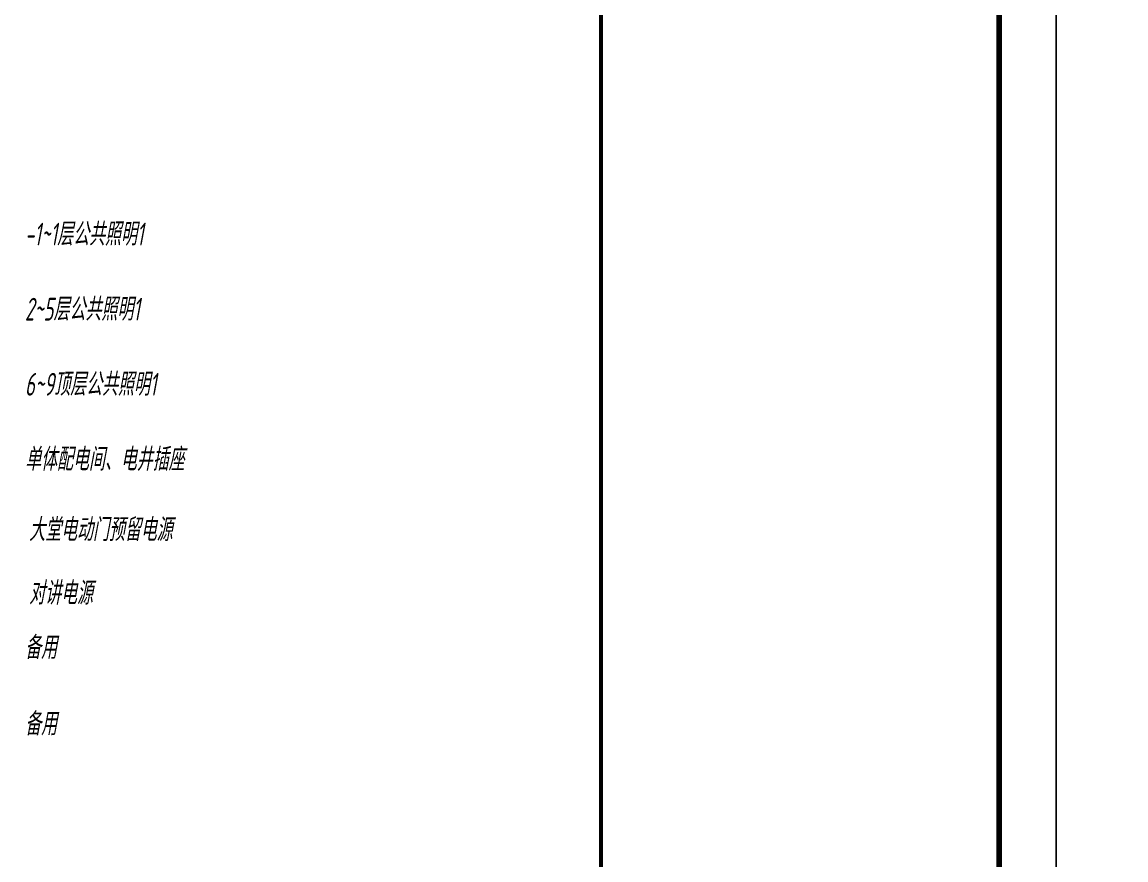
# Model space of a CAD drawing. Extents: x 3443499 to 7125205, y -1700016 to -264854.
# Drawn here: x 3657832 to 3677232, y -803464 to -788733 of the extents above; entities that cross this region are included whole.
import ezdxf

# ---------------------------------------------------------------- set-up
doc = ezdxf.new("R2010")
doc.units = 0
doc.header["$LTSCALE"] = 1000
doc.header["$MEASUREMENT"] = 0
doc.linetypes.add('CONTINOUS', pattern=[0])
doc.layers.add('!!电气', color=1, linetype='CONTINUOUS')
doc.layers.add('DIM-照明', color=7, linetype='CONTINUOUS')
doc.layers.add('图框', color=147, linetype='CONTINUOUS', lineweight=20)
doc.styles.add('HZTXT', font='gbeitc.shx', dxfattribs={"width": 0.8, "height": 400, "bigfont": 'hztxt.shx'})

# ---------------------------------------------------------------- blocks, each defined once
blk = doc.blocks.new('A$C1435328E')
at = {"layer": '图框', "const_width": 70}
blk.add_lwpolyline([(-7000, -700), (-7000, 56700)], dxfattribs=at)

msp = doc.modelspace()

# ---------------------------------------------------------------- linework, layer by layer
at = {"layer": '图框'}
for points in [[(3591906.7, -759270.3), (3676006.7, -759270.3), (3676006.7, -818670.3), (3591906.7, -818670.3)], [(3676006.7, -759270.3), (3760106.7, -759270.3), (3760106.7, -818670.3), (3676006.7, -818670.3)]]:
    msp.add_lwpolyline(points, close=True, dxfattribs=at)
at = {"layer": '图框', "const_width": 100}
msp.add_lwpolyline([(3675006.7, -817670.3), (3675006.7, -760270.3), (3594406.7, -760270.3), (3594406.7, -817670.3)], close=True, dxfattribs=at)

# ---------------------------------------------------------------- block references
at = {"layer": '!!电气'}
msp.add_blockref('A$C1435328E', (3675006.7, -816970.3), dxfattribs=at)

# ---------------------------------------------------------------- texts
at = {"layer": 'DIM-照明', "color": 7, "style": 'HZTXT', "width": 0.7}
for s, p in [('-1~1层公共照明1', (3657881.9, -792660.9)), ('2~5层公共照明1', (3657881.9, -793980.8)), ('6~9顶层公共照明1', (3657881.9, -795300.7)), ('单体配电间、电井插座', (3657881.9, -796620.6)), ('备用', (3657881.9, -799931)), ('备用', (3657881.9, -801273.5))]:
    msp.add_text(s, height=400, dxfattribs=at).set_placement(p)
at = {"layer": 'DIM-照明', "linetype": 'CONTINOUS', "style": 'HZTXT', "width": 0.7}
for s, p in [('大堂电动门预留电源', (3657952.8, -797859)), ('对讲电源', (3657952.8, -798974))]:
    msp.add_text(s, height=400, dxfattribs=at).set_placement(p)

doc.saveas('drawing.dxf')
